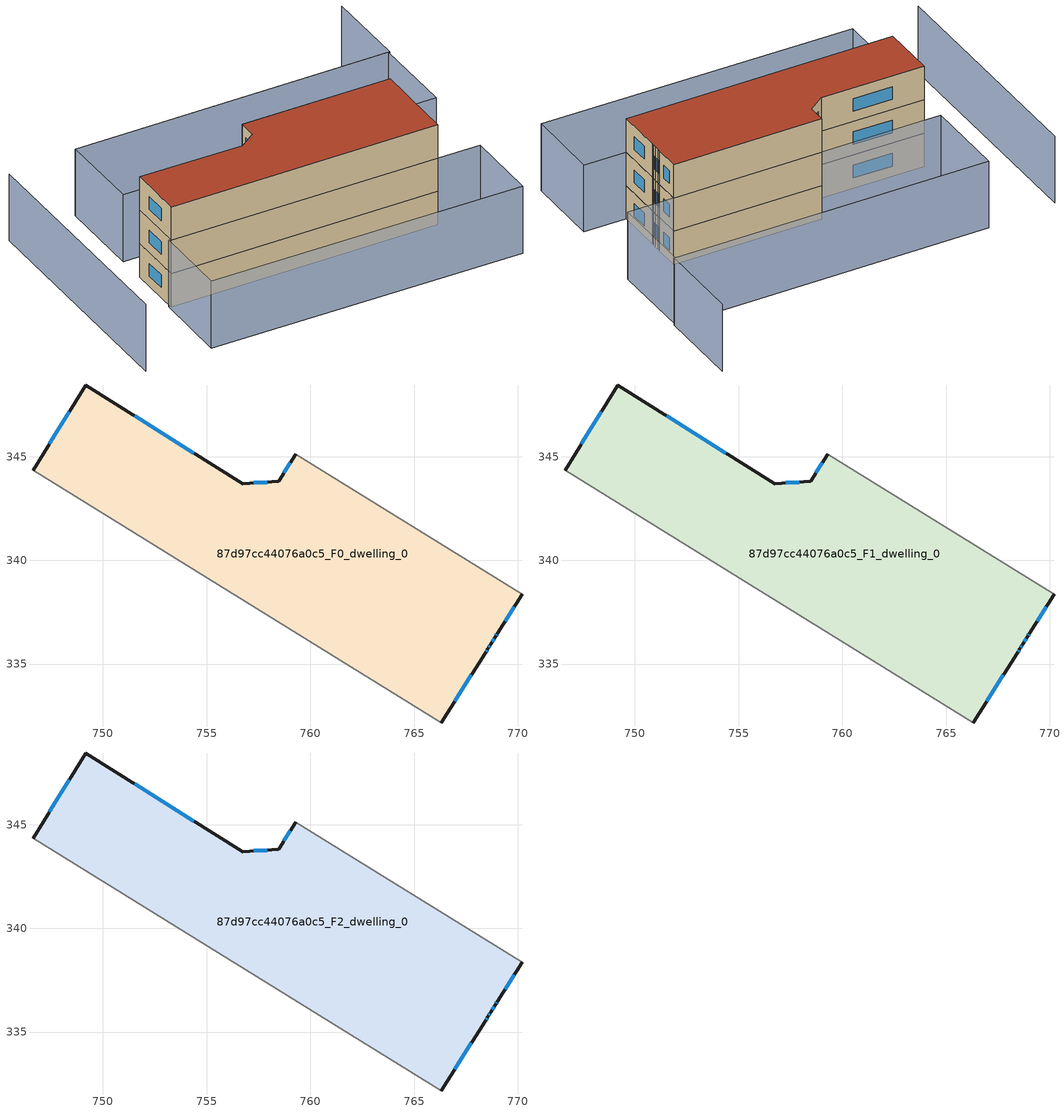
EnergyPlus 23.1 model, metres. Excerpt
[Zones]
87d97cc44076a0c5_F0_dwelling_0
 floor ground (EU_floor_Construction): 770.2,338.36 769.02,336.47 768.94,336.35 768.7,335.96 768.56,335.74 768.43,335.53 766.31,332.16 746.63,344.35 749.17,348.45 756.73,343.69 758.47,343.81 759.29,345.12 z0
 wall outside (EU_wall_Construction): 766.31,332.16 768.43,335.53 768.56,335.74 768.7,335.96 768.94,336.35 769.02,336.47 770.2,338.36 / 759.29,345.12 758.47,343.81 756.73,343.69 749.17,348.45 746.63,344.35 z0:3
 wall adiabatic (EU_wall_Construction): 746.63,344.35 766.31,332.16 / 770.2,338.36 759.29,345.12 z0:3
 window (EU_Window_Construction): 768.96,336.38 768.99,336.43 / 768.77,336.08 768.86,336.23 / 768.6,335.81 768.65,335.89 / 768.47,335.6 768.52,335.67 / 766.97,333.21 767.77,334.48 / 748.38,347.17 747.42,345.63 / 754.38,345.17 751.53,346.97 / 757.93,343.77 757.27,343.73 / 759.03,344.71 758.72,344.22 / 769.39,337.06 769.83,337.77 z0.93:2.07
87d97cc44076a0c5_F1_dwelling_0
 floor to 87d97cc44076a0c5_F0_dwelling_0 (EU_floor_Construction): 770.2,338.36 769.02,336.47 768.94,336.35 768.7,335.96 768.56,335.74 768.43,335.53 766.31,332.16 746.63,344.35 749.17,348.45 756.73,343.69 758.47,343.81 759.29,345.12 z3
 wall outside (EU_wall_Construction): 766.31,332.16 768.43,335.53 768.56,335.74 768.7,335.96 768.94,336.35 769.02,336.47 770.2,338.36 / 759.29,345.12 758.47,343.81 756.73,343.69 749.17,348.45 746.63,344.35 z3:6
 wall adiabatic (EU_wall_Construction): 746.63,344.35 766.31,332.16 / 770.2,338.36 759.29,345.12 z3:6
 window (EU_Window_Construction): 768.96,336.38 768.99,336.43 / 768.77,336.08 768.86,336.23 / 768.6,335.81 768.65,335.89 / 768.47,335.6 768.52,335.67 / 766.97,333.21 767.77,334.48 / 748.38,347.17 747.42,345.63 / 754.38,345.17 751.53,346.97 / 757.93,343.77 757.27,343.73 / 759.03,344.71 758.72,344.22 / 769.39,337.06 769.83,337.77 z3.93:5.07
87d97cc44076a0c5_F2_dwelling_0
 floor to 87d97cc44076a0c5_F1_dwelling_0 (EU_floor_Construction): 770.2,338.36 769.02,336.47 768.94,336.35 768.7,335.96 768.56,335.74 768.43,335.53 766.31,332.16 746.63,344.35 749.17,348.45 756.73,343.69 758.47,343.81 759.29,345.12 z6
 wall outside (EU_wall_Construction): 766.31,332.16 768.43,335.53 768.56,335.74 768.7,335.96 768.94,336.35 769.02,336.47 770.2,338.36 / 759.29,345.12 758.47,343.81 756.73,343.69 749.17,348.45 746.63,344.35 z6:9
 wall adiabatic (EU_wall_Construction): 746.63,344.35 766.31,332.16 / 770.2,338.36 759.29,345.12 z6:9
 window (EU_Window_Construction): 768.96,336.38 768.99,336.43 / 768.77,336.08 768.86,336.23 / 768.6,335.81 768.65,335.89 / 768.47,335.6 768.52,335.67 / 766.97,333.21 767.77,334.48 / 748.38,347.17 747.42,345.63 / 754.38,345.17 751.53,346.97 / 757.93,343.77 757.27,343.73 / 759.03,344.71 758.72,344.22 / 769.39,337.06 769.83,337.77 z6.93:8.07
 roof outside (EU_roof_Construction): 768.43,335.53 768.56,335.74 768.7,335.96 768.94,336.35 769.02,336.47 770.2,338.36 759.29,345.12 758.47,343.81 756.73,343.69 749.17,348.45 746.63,344.35 766.31,332.16 z9
shading: 748.9,359.48 737.94,341.79 / 781.41,348.62 777.55,342.41 / 777.55,342.41 754.33,356.79 / 765.92,324.66 743.1,339 / 743.1,339 746.59,344.56 / 746.59,344.56 769.41,330.22 / 769.41,330.22 765.92,324.66 / 754.33,356.79 777.44,342.48 / 777.44,342.48 773.59,336.26 / 773.59,336.26 750.48,350.57 / 750.48,350.57 754.33,356.79 z0:6
[Building]
EU S2 Campaign: North Axis=0; Terrain=City; Solar Distribution=FullExterior
[Site:Location]
Montreal-Trudeau.Intl.AP: Latitude=45.4667; Longitude=-73.75; Time Zone=-5; Elevation=36
[SizingPeriod:WeatherFileDays]
AnnualSizingPeriod: Begin Month=1; Begin Day of Month=1; End Month=12; End Day of Month=31; Day of Week for Start Day=Monday; Use Weather File Daylight Saving Period=No; Use Weather File Rain and Snow Indicators=No
[MATERIAL]
EU_InternalMass_Material: Roughness=MediumRough; Thickness=0.1; Conductivity=1; Density=1800; Specific Heat=900; Thermal Absorptance=0.9; Solar Absorptance=0.7; Visible Absorptance=0.7
[MATERIAL:NOMASS] Roughness=MediumRough; Thermal Absorptance=0.9; Solar Absorptance=0.7; Visible Absorptance=0.7
Name | Thermal Resistance
EU_wall_NoMass; EU_floor_NoMass | 1.36485
EU_roof_NoMass | 2.55992
[WINDOWMATERIAL:SIMPLEGLAZINGSYSTEM]
EU_Window_SimpleGlazing: UFactor=3.92339; Solar Heat Gain Coefficient=0.8; Visible Transmittance=0.8
[CONSTRUCTION]
EU_wall_Construction: EU_wall_NoMass
EU_roof_Construction: EU_roof_NoMass
EU_floor_Construction: EU_floor_NoMass
EU_Window_Construction: EU_Window_SimpleGlazing
EU_InternalMass_Construction: EU_InternalMass_Material
[ZONE] Type=1; Multiplier=1; Ceiling Height=autocalculate; Floor Area=autocalculate; Part of Total Floor Area=Yes
Name | Volume
87d97cc44076a0c5_F0_dwelling_0 | 431.955
87d97cc44076a0c5_F1_dwelling_0; 87d97cc44076a0c5_F2_dwelling_0 | 431.956
[INTERNALMASS] Construction=EU_InternalMass_Construction; Surface Area=143.985
Name | Zone or ZoneList
87d97cc44076a0c5_F0_dwelling_0_EU_InternalMass | 87d97cc44076a0c5_F0_dwelling_0
87d97cc44076a0c5_F1_dwelling_0_EU_InternalMass | 87d97cc44076a0c5_F1_dwelling_0
87d97cc44076a0c5_F2_dwelling_0_EU_InternalMass | 87d97cc44076a0c5_F2_dwelling_0
[OTHEREQUIPMENT] Fuel Type=Electricity; Design Level Calculation Method=Watts/Area; Power per Zone Floor Area=1; Fraction Latent=0; Fraction Radiant=0; Fraction Lost=0; Carbon Dioxide Generation Rate=0; EndUse Subcategory=EU_Step8_InternalGains
Name | Zone or ZoneList or Space or SpaceList | Schedule
EU_Step8_InternalGain_87d97cc44076a0c5_F0_dwelling_0_f000 | 87d97cc44076a0c5_F0_dwelling_0 | EU_Step8_GainSchedule_87d97cc44076a0c5_F0_dwelling_0_f000
EU_Step8_InternalGain_87d97cc44076a0c5_F1_dwelling_0_f000 | 87d97cc44076a0c5_F1_dwelling_0 | EU_Step8_GainSchedule_87d97cc44076a0c5_F1_dwelling_0_f000
EU_Step8_InternalGain_87d97cc44076a0c5_F2_dwelling_0_f000 | 87d97cc44076a0c5_F2_dwelling_0 | EU_Step8_GainSchedule_87d97cc44076a0c5_F2_dwelling_0_f000
[ZONEVENTILATION:DESIGNFLOWRATE] Schedule=EU_AlwaysOn; Design Flow Rate Calculation Method=AirChanges/Hour; Air Changes per Hour=0.860309; Ventilation Type=Natural; Fan Pressure Rise=0; Fan Total Efficiency=1; Constant Term Coefficient=1; Temperature Term Coefficient=0; Velocity Term Coefficient=0; Velocity Squared Term Coefficient=0; Minimum Indoor Temperature=-100; Maximum Indoor Temperature=100; Delta Temperature=-100; Minimum Outdoor Temperature=-100; Maximum Outdoor Temperature=100; Maximum Wind Speed=40
Name | Zone or ZoneList or Space or SpaceList
EU_ConstantAir_87d97cc44076a0c5_F0_dwelling_0 | 87d97cc44076a0c5_F0_dwelling_0
EU_ConstantAir_87d97cc44076a0c5_F1_dwelling_0 | 87d97cc44076a0c5_F1_dwelling_0
EU_ConstantAir_87d97cc44076a0c5_F2_dwelling_0 | 87d97cc44076a0c5_F2_dwelling_0
[HVACTEMPLATE:THERMOSTAT] Constant Heating Setpoint=20; Constant Cooling Setpoint=50
EU_HeatOnly_87d97cc44076a0c5_F0_dwelling_0; EU_HeatOnly_87d97cc44076a0c5_F1_dwelling_0; EU_HeatOnly_87d97cc44076a0c5_F2_dwelling_0
[HVACTEMPLATE:ZONE:IDEALLOADSAIRSYSTEM] System Availability Schedule=EU_AlwaysOn; Maximum Heating Supply Air Temperature=50; Minimum Cooling Supply Air Temperature=13; Maximum Heating Supply Air Humidity Ratio=0.0156; Minimum Cooling Supply Air Humidity Ratio=0.0077; Heating Limit=NoLimit; Cooling Limit=NoLimit; Heating Availability Schedule=EU_AlwaysOn; Cooling Availability Schedule=EU_CoolingOff; Dehumidification Control Type=ConstantSensibleHeatRatio; Cooling Sensible Heat Ratio=0.7; Dehumidification Setpoint=60; Humidification Control Type=None; Humidification Setpoint=30; Outdoor Air Method=None; Outdoor Air Flow Rate per Person=0.00944; Outdoor Air Flow Rate per Zone Floor Area=0; Outdoor Air Flow Rate per Zone=0; Demand Controlled Ventilation Type=None; Outdoor Air Economizer Type=NoEconomizer; Heat Recovery Type=None; Sensible Heat Recovery Effectiveness=0.7; Latent Heat Recovery Effectiveness=0.65
Name | Template Thermostat
87d97cc44076a0c5_F0_dwelling_0 | EU_HeatOnly_87d97cc44076a0c5_F0_dwelling_0
87d97cc44076a0c5_F1_dwelling_0 | EU_HeatOnly_87d97cc44076a0c5_F1_dwelling_0
87d97cc44076a0c5_F2_dwelling_0 | EU_HeatOnly_87d97cc44076a0c5_F2_dwelling_0
[SIZING:ZONE] Zone Cooling Design Supply Air Temperature Input Method=SupplyAirTemperature; Zone Cooling Design Supply Air Temperature=13; Zone Heating Design Supply Air Temperature Input Method=SupplyAirTemperature; Zone Heating Design Supply Air Temperature=50; Zone Cooling Design Supply Air Humidity Ratio=0.008; Zone Heating Design Supply Air Humidity Ratio=0.008; Cooling Design Air Flow Method=DesignDay; Cooling Design Air Flow Rate=0; Cooling Minimum Air Flow per Zone Floor Area=0.000762; Cooling Minimum Air Flow=0; Cooling Minimum Air Flow Fraction=0.2; Heating Design Air Flow Method=DesignDay; Heating Design Air Flow Rate=0; Heating Maximum Air Flow per Zone Floor Area=0.002032; Heating Maximum Air Flow=0.141576; Heating Maximum Air Flow Fraction=0.3; Account for Dedicated Outdoor Air System=No; Dedicated Outdoor Air System Control Strategy=NeutralSupplyAir; Dedicated Outdoor Air Low Setpoint Temperature for Design=autosize; Dedicated Outdoor Air High Setpoint Temperature for Design=autosize; Zone Load Sizing Method=Sensible Load Only No Latent Load; Zone Latent Cooling Design Supply Air Humidity Ratio Input Method=HumidityRatioDifference; Zone Cooling Design Supply Air Humidity Ratio Difference=0.005; Zone Latent Heating Design Supply Air Humidity Ratio Input Method=HumidityRatioDifference; Zone Humidification Design Supply Air Humidity Ratio Difference=0.005
87d97cc44076a0c5_F0_dwelling_0; 87d97cc44076a0c5_F1_dwelling_0; 87d97cc44076a0c5_F2_dwelling_0
[SCHEDULE:CONSTANT]
Name | Hourly Value
EU_AlwaysOn | 1
EU_CoolingOff | 0
[SCHEDULE:FILE] Column Number=1; Rows to Skip at Top=0; Number of Hours of Data=8760; Column Separator=Comma; Interpolate to Timestep=No; Minutes per Item=60; Adjust Schedule for Daylight Savings=Yes
Name | File
EU_Step8_GainSchedule_87d97cc44076a0c5_F0_dwelling_0_f000 | ../../schedules/87d97cc44076a0c5/87d97cc44076a0c5_F0_dwelling_0_f000_gain.csv
EU_Step8_GainSchedule_87d97cc44076a0c5_F1_dwelling_0_f000 | ../../schedules/87d97cc44076a0c5/87d97cc44076a0c5_F1_dwelling_0_f000_gain.csv
EU_Step8_GainSchedule_87d97cc44076a0c5_F2_dwelling_0_f000 | ../../schedules/87d97cc44076a0c5/87d97cc44076a0c5_F2_dwelling_0_f000_gain.csv
